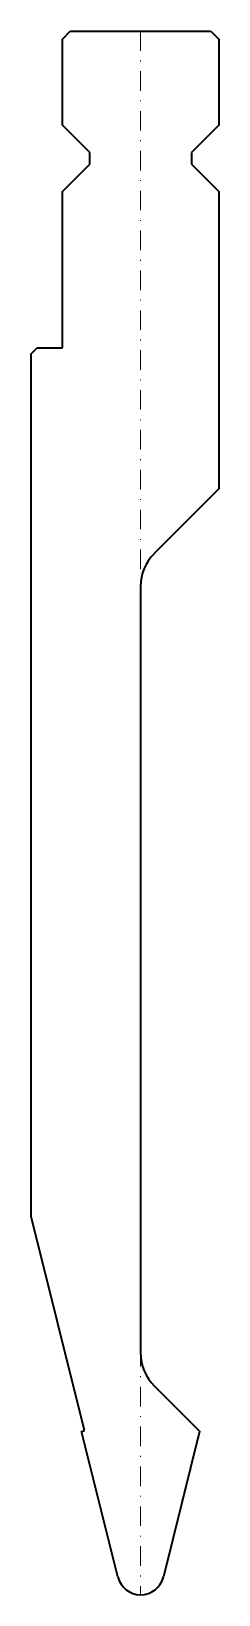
# Model space of a CAD drawing. Header units: millimetres. Extents: x -14 to 10, y 0 to 200.
import ezdxf

# ---------------------------------------------------------------- set-up
doc = ezdxf.new("R2010")
doc.units = ezdxf.units.MM
doc.header["$LTSCALE"] = 5
doc.linetypes.add('AUSGEZOGEN', pattern=[0])
doc.linetypes.add('DASHDOT', pattern=[1, 0.5, -0.25, 0, -0.25])
doc.layers.add('2', color=7, linetype='Continuous')
doc.layers.add('5', color=3, linetype='Continuous', true_color=0x00ff00)

msp = doc.modelspace()

# ---------------------------------------------------------------- linework, layer by layer
at = {"layer": '2', "color": 7, "linetype": 'AUSGEZOGEN', "lineweight": 35}
for p, q in [((-10, 199), (-9, 200)), ((-9, 200), (9, 200)), ((9, 200), (10, 199)), ((-10, 188), (-10, 199)), ((10, 199), (10, 188)), ((-6.5, 184.5), (-10, 188)), ((10, 188), (6.5, 184.5)), ((-6.5, 183), (-6.5, 184.5)), ((6.5, 184.5), (6.5, 183)), ((-10, 179.5), (-6.5, 183)), ((6.5, 183), (10, 179.5)), ((-10, 159.5), (-10, 179.5)), ((10, 179.5), (10, 141.46)), ((-14, 158.75), (-13.25, 159.5)), ((-14, 48.4), (-14, 158.75)), ((-13.25, 159.5), (-10, 159.5)), ((10, 141.46), (1.76, 133.22)), ((0, 128.97), (0, 30.94)), ((-7.17, 21), (-14, 48.4)), ((1.76, 26.7), (7.55, 20.91)), ((-7.56, 20.9), (-7.17, 21)), ((-2.91, 2.27), (-7.56, 20.9)), ((7.55, 20.86), (2.91, 2.27)), ((7.55, 20.91), (7.55, 20.86))]:
    msp.add_line(p, q, dxfattribs=at)
for centre, radius, start, end in [((6, 128.97), 6, 135, 180), ((6, 30.94), 6, 180, 225), ((0, 3), 3, 194, 346)]:
    msp.add_arc(centre, radius, start, end, dxfattribs=at)
at = {"layer": '5', "color": 3, "linetype": 'DASHDOT', "lineweight": 18, "true_color": 0x00ff00}
msp.add_line((0, 200), (0, 0), dxfattribs=at)

doc.saveas('drawing.dxf')
